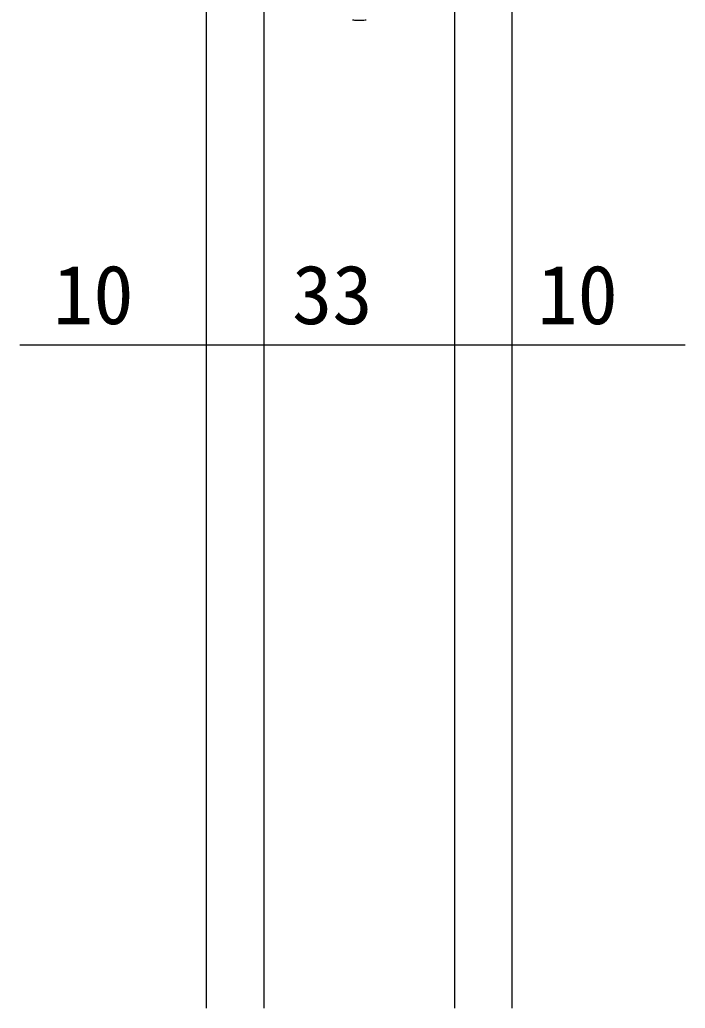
# Model space of a CAD drawing. Units: millimetres, scale not verified. Extents: x -800 to 800, y -554 to 554.
# Drawn here: x -215.6 to -100.2, y 184.9 to 356.2 of the extents above; entities that cross this region are included whole.
import ezdxf
from ezdxf.enums import TextEntityAlignment as Align

# ---------------------------------------------------------------- set-up
doc = ezdxf.new("R2010")
doc.units = ezdxf.units.MM
doc.header["$LTSCALE"] = 4
doc.layers.add('2-0', color=7, linetype='Continuous', lineweight=25)
doc.styles.add('ＭＳ ゴシック', font='')
doc.styles.get('ＭＳ ゴシック').set_extended_font_data('MS Gothic')

msp = doc.modelspace()

# ---------------------------------------------------------------- linework, layer by layer
at = {"layer": '2-0'}
for p, q in [((-183.234, 184.929), (-183.234, 443.198)), ((-130.238, 184.929), (-130.238, 443.198)), ((-173.234, 184.929), (-173.234, 398.903)), ((-140.238, 398.903), (-140.238, 184.929)), ((-215.594, 299.903), (-100.24, 299.903)), ((-183.198, 299.906), (-183.198, 299.903)), ((-173.194, 299.906), (-173.194, 299.903)), ((-140.198, 299.906), (-140.198, 299.903)), ((-130.198, 299.906), (-130.198, 299.903))]:
    msp.add_line(p, q, dxfattribs=at)
for centre, radius, start, end in [((-156.745, 364.011), 7.904, 261.31375, 264.20217), ((-156.74, 364.063), 7.956, 264.20271, 267.09973), ((-156.737, 364.133), 8.027, 267.10033, 270.00244), ((-156.736, 364.148), 8.042, 269.99747, 272.89695), ((-156.732, 364.075), 7.968, 272.89755, 275.7926), ((-156.727, 364.021), 7.914, 275.79313, 278.68022), ((-183.251, 299.903), 0.0279, 169.66519, 176.47711), ((-183.242, 299.903), 0.0368, 176.95745, 183.04255), ((-183.248, 299.902), 0.031, 156.82778, 163.11131), ((-183.249, 299.903), 0.0293, 163.11257, 169.6613), ((-183.231, 299.903), 0.0475, 182.55967, 187.86813), ((-183.234, 299.903), 0.0448, 187.87106, 193.34472), ((-183.236, 299.902), 0.0426, 193.34841, 198.96721), ((-183.238, 299.902), 0.041, 198.97163, 204.71064), ((-183.246, 299.902), 0.0328, 150.79489, 156.82838), ((-183.239, 299.901), 0.0398, 204.71569, 210.54547), ((-183.244, 299.901), 0.0348, 144.98722, 150.79662), ((-183.243, 299.9), 0.0368, 139.37301, 144.98948), ((-183.239, 299.901), 0.0391, 210.55099, 216.43836), ((-183.241, 299.898), 0.0389, 133.91965, 139.37535), ((-183.239, 299.901), 0.0388, 216.44416, 222.35337), ((-183.24, 299.897), 0.0408, 128.59672, 133.92177), ((-183.239, 299.901), 0.039, 222.35922, 228.25341), ((-183.239, 299.895), 0.0428, 123.378, 128.5984), ((-183.239, 299.901), 0.0397, 228.25905, 234.10183), ((-183.238, 299.894), 0.0447, 118.24275, 123.37911), ((-183.238, 299.902), 0.0408, 234.10705, 239.86399), ((-183.237, 299.892), 0.0466, 113.17643, 118.24324), ((-183.237, 299.904), 0.0425, 239.86861, 245.50862), ((-183.236, 299.89), 0.0487, 108.17095, 113.17628), ((-183.236, 299.906), 0.0447, 245.51253, 251.00882), ((-183.235, 299.888), 0.0509, 103.22456, 108.17021), ((-183.236, 299.908), 0.0474, 251.01195, 256.34263), ((-183.235, 299.886), 0.0534, 98.3413, 103.22331), ((-183.235, 299.911), 0.0507, 256.34498, 261.49323), ((-183.234, 299.883), 0.0562, 93.53019, 98.33965), ((-183.234, 299.915), 0.0546, 261.49484, 266.44875), ((-183.234, 299.89), 0.0485, 88.62631, 93.9275), ((-183.234, 299.909), 0.0482, 266.04616, 271.38381), ((-183.234, 299.911), 0.0282, 81.49517, 88.20996), ((-183.234, 299.888), 0.0278, 271.7823, 278.61708), ((-183.234, 299.89), 0.0293, 278.62083, 285.14766), ((-183.234, 299.908), 0.0305, 75.23415, 81.49393), ((-183.235, 299.906), 0.0331, 69.40495, 75.23717), ((-183.235, 299.892), 0.0311, 285.14818, 291.36908), ((-183.236, 299.904), 0.0357, 63.95151, 69.41057), ((-183.235, 299.894), 0.0331, 291.36735, 297.30582), ((-183.237, 299.901), 0.0383, 58.80324, 63.95852), ((-183.236, 299.895), 0.0352, 297.30274, 302.99563), ((-183.238, 299.899), 0.0404, 53.88298, 58.81087), ((-183.237, 299.897), 0.0372, 302.99192, 308.48279), ((-183.239, 299.899), 0.039, 308.47897, 313.81313), ((-183.239, 299.898), 0.0419, 49.1115, 53.89084), ((-183.24, 299.9), 0.0406, 313.80955, 319.03059), ((-183.239, 299.898), 0.0426, 44.40936, 49.11941), ((-183.239, 299.898), 0.0425, 39.69732, 44.41727), ((-183.241, 299.901), 0.042, 319.0275, 324.17495), ((-183.239, 299.898), 0.0416, 34.89618, 39.70523), ((-183.242, 299.901), 0.0432, 324.17252, 329.28016), ((-183.243, 299.902), 0.0442, 329.27854, 334.37322), ((-183.237, 299.899), 0.0399, 29.92661, 34.90401), ((-183.235, 299.9), 0.0377, 24.7099, 29.93414), ((-183.243, 299.902), 0.0452, 334.3725, 339.47318), ((-183.233, 299.901), 0.0351, 19.17039, 24.71665), ((-183.244, 299.903), 0.0461, 339.47342, 344.59044), ((-183.231, 299.902), 0.0324, 13.24067, 19.1755), ((-183.245, 299.903), 0.0471, 344.59167, 349.72638), ((-183.228, 299.903), 0.0299, 6.87046, 13.24279), ((-183.248, 299.903), 0.0498, 354.87626, 0.01503), ((-183.246, 299.903), 0.0483, 349.72854, 354.87329), ((-173.244, 299.903), 0.0302, 163.42496, 169.77432), ((-173.246, 299.903), 0.0283, 169.77618, 176.48243), ((-173.237, 299.903), 0.0369, 176.96922, 183.03078), ((-173.226, 299.903), 0.0482, 182.55677, 187.78315), ((-173.228, 299.903), 0.0462, 187.78586, 193.09355), ((-173.242, 299.902), 0.0323, 157.41607, 163.42641), ((-173.23, 299.902), 0.0445, 193.09612, 198.46986), ((-173.24, 299.901), 0.0345, 151.70935, 157.41965), ((-173.231, 299.902), 0.0431, 198.47221, 203.89949), ((-173.238, 299.9), 0.0366, 146.25268, 151.71409), ((-173.232, 299.902), 0.042, 203.90158, 209.37302), ((-173.237, 299.899), 0.0385, 140.98876, 146.25789), ((-173.233, 299.901), 0.0411, 209.37485, 214.88425), ((-173.235, 299.898), 0.0401, 135.85966, 140.99399), ((-173.233, 299.901), 0.0404, 214.88587, 220.42981), ((-173.234, 299.897), 0.0413, 130.80963, 135.8646), ((-173.234, 299.9), 0.0398, 220.43131, 226.0084), ((-173.234, 299.897), 0.0421, 125.78697, 130.81406), ((-173.234, 299.9), 0.0394, 226.0099, 231.61971), ((-173.234, 299.897), 0.0425, 120.74549, 125.79072), ((-173.234, 299.9), 0.039, 231.62135, 237.26321), ((-173.234, 299.897), 0.0425, 115.64582, 120.74837), ((-173.234, 299.9), 0.0389, 237.26513, 242.93673), ((-173.234, 299.897), 0.0423, 110.45696, 115.64763), ((-173.234, 299.9), 0.0389, 242.93905, 248.63521), ((-173.234, 299.897), 0.042, 105.15808, 110.45748), ((-173.234, 299.9), 0.0391, 248.63802, 254.34954), ((-173.234, 299.897), 0.0417, 99.74039, 105.15711), ((-173.234, 299.9), 0.0396, 254.35287, 260.06583), ((-173.234, 299.897), 0.0416, 94.20882, 99.73778), ((-173.234, 299.901), 0.0404, 260.06963, 265.76516), ((-173.234, 299.897), 0.0418, 88.58921, 94.20638), ((-173.234, 299.902), 0.0415, 265.76412, 271.42253), ((-173.234, 299.897), 0.0417, 83.01548, 88.5941), ((-173.234, 299.902), 0.041, 271.39874, 277.077), ((-173.234, 299.897), 0.0417, 77.53766, 83.01204), ((-173.234, 299.901), 0.04, 277.08101, 282.78792), ((-173.234, 299.897), 0.0419, 72.17808, 77.53588), ((-173.234, 299.9), 0.0394, 282.7915, 288.50579), ((-173.234, 299.9), 0.039, 288.50886, 294.21413), ((-173.234, 299.897), 0.0422, 66.93471, 72.17787), ((-173.234, 299.9), 0.0389, 294.21669, 299.90144), ((-173.234, 299.897), 0.0424, 61.79255, 66.9359), ((-173.234, 299.9), 0.039, 299.90355, 305.56072), ((-173.234, 299.896), 0.0425, 56.72544, 61.79492), ((-173.234, 299.897), 0.0423, 51.69797, 56.72878), ((-173.234, 299.9), 0.0392, 305.56248, 311.18847), ((-173.234, 299.897), 0.0418, 46.66718, 51.70209), ((-173.234, 299.9), 0.0396, 311.19003, 316.78351), ((-173.233, 299.898), 0.0408, 41.58396, 46.67189), ((-173.234, 299.901), 0.0401, 316.785, 322.3456), ((-173.232, 299.899), 0.0394, 36.39446, 41.58908), ((-173.235, 299.901), 0.0407, 322.34714, 327.8741), ((-173.231, 299.9), 0.0376, 31.04167, 36.39973), ((-173.236, 299.901), 0.0415, 327.87581, 333.36682), ((-173.229, 299.901), 0.0356, 25.46773, 31.04672), ((-173.236, 299.902), 0.0425, 333.36877, 338.8191), ((-173.227, 299.902), 0.0334, 19.61749, 25.47199), ((-173.238, 299.902), 0.0438, 338.82132, 344.22321), ((-173.225, 299.903), 0.0312, 13.44408, 19.62014), ((-173.223, 299.903), 0.0292, 6.91673, 13.44403), ((-173.241, 299.903), 0.0472, 349.5708, 354.83988), ((-173.239, 299.903), 0.0453, 344.22567, 349.56814), ((-173.243, 299.903), 0.0494, 354.84262, 0.02195), ((-140.243, 299.903), 0.0311, 163.73821, 169.88723), ((-140.245, 299.903), 0.0288, 169.88724, 176.48772), ((-140.237, 299.903), 0.0371, 176.98099, 183.01901), ((-140.225, 299.903), 0.049, 182.55388, 187.69813), ((-140.227, 299.903), 0.0476, 187.70072, 192.84194), ((-140.241, 299.902), 0.0338, 158.00895, 163.74202), ((-140.228, 299.903), 0.0465, 192.84365, 197.96991), ((-140.238, 299.901), 0.0364, 152.63878, 158.01501), ((-140.229, 299.902), 0.0456, 197.97065, 203.07877), ((-140.236, 299.9), 0.0388, 147.55488, 152.64601), ((-140.229, 299.902), 0.0447, 203.07852, 208.17436), ((-140.23, 299.902), 0.0437, 208.17318, 213.27146), ((-140.234, 299.899), 0.0408, 142.67927, 147.5626), ((-140.231, 299.901), 0.0426, 213.26942, 218.39314), ((-140.233, 299.898), 0.0421, 137.93257, 142.68715), ((-140.233, 299.898), 0.0427, 133.23537, 137.94048), ((-140.232, 299.9), 0.0414, 218.39037, 223.57), ((-140.233, 299.898), 0.0423, 128.50849, 133.24328), ((-140.233, 299.899), 0.0398, 223.56663, 228.839), ((-140.234, 299.899), 0.0412, 123.67268, 128.51638), ((-140.234, 299.898), 0.0381, 228.83526, 234.24215), ((-140.235, 299.9), 0.0394, 118.64864, 123.68046), ((-140.235, 299.896), 0.0362, 234.23833, 239.82456), ((-140.236, 299.902), 0.037, 113.35812, 118.65604), ((-140.237, 299.895), 0.0341, 239.82109, 245.63161), ((-140.237, 299.905), 0.0344, 107.72689, 113.36455), ((-140.237, 299.893), 0.0321, 245.6291, 251.70484), ((-140.238, 299.907), 0.0318, 101.69083, 107.73139), ((-140.238, 299.891), 0.0302, 251.70411, 258.07618), ((-140.238, 299.91), 0.0293, 95.20584, 101.69194), ((-140.238, 299.889), 0.0285, 258.07819, 264.76042), ((-140.238, 299.906), 0.0335, 88.37121, 94.71932), ((-140.238, 299.894), 0.0332, 265.2464, 271.64344), ((-140.238, 299.884), 0.0552, 83.94921, 88.86311), ((-140.238, 299.915), 0.0543, 271.12981, 276.13104), ((-140.238, 299.889), 0.0495, 78.76542, 83.94686), ((-140.238, 299.908), 0.0475, 276.13223, 281.52914), ((-140.237, 299.903), 0.0422, 281.53348, 287.30162), ((-140.237, 299.894), 0.0449, 73.34191, 78.7615), ((-140.236, 299.897), 0.0413, 67.71908, 73.33652), ((-140.235, 299.899), 0.0383, 287.30957, 293.39841), ((-140.235, 299.9), 0.0385, 61.94634, 67.71254), ((-140.234, 299.897), 0.0355, 293.40986, 299.74153), ((-140.234, 299.902), 0.0365, 56.07847, 61.93917), ((-140.233, 299.895), 0.0338, 299.75563, 306.22896), ((-140.233, 299.903), 0.0352, 50.17078, 56.07128), ((-140.233, 299.895), 0.0331, 306.24422, 312.74428), ((-140.233, 299.903), 0.0344, 44.2741, 50.16419), ((-140.233, 299.895), 0.0333, 312.75889, 319.17032), ((-140.232, 299.904), 0.034, 38.43033, 44.26859), ((-140.234, 299.896), 0.0345, 319.18271, 325.40314), ((-140.236, 299.897), 0.0364, 325.41233, 331.36232), ((-140.232, 299.904), 0.0339, 32.66953, 38.4262), ((-140.238, 299.898), 0.0392, 331.36807, 336.99544), ((-140.232, 299.904), 0.0341, 27.00863, 32.66686), ((-140.233, 299.904), 0.0345, 21.4518, 27.00735), ((-140.241, 299.899), 0.0428, 336.99809, 342.27706), ((-140.233, 299.903), 0.0349, 15.99192, 21.45173), ((-140.246, 299.901), 0.0472, 342.27726, 347.20402), ((-140.233, 299.903), 0.0353, 10.61265, 15.99279), ((-140.234, 299.903), 0.0356, 5.29086, 10.61419), ((-140.256, 299.903), 0.058, 351.78677, 356.05635), ((-140.25, 299.902), 0.0522, 347.20251, 351.78934), ((-140.262, 299.903), 0.0643, 356.05322, 0.03393), ((-130.248, 299.903), 0.0302, 163.42496, 169.77432), ((-130.25, 299.903), 0.0283, 169.77618, 176.48243), ((-130.241, 299.903), 0.0369, 176.96922, 183.03078), ((-130.23, 299.903), 0.0482, 182.55677, 187.78315), ((-130.232, 299.903), 0.0462, 187.78586, 193.09355), ((-130.246, 299.902), 0.0323, 157.41607, 163.42641), ((-130.234, 299.902), 0.0445, 193.09612, 198.46986), ((-130.244, 299.901), 0.0345, 151.70935, 157.41965), ((-130.235, 299.902), 0.0431, 198.47221, 203.89949), ((-130.242, 299.9), 0.0366, 146.25268, 151.71409), ((-130.236, 299.902), 0.042, 203.90158, 209.37302), ((-130.241, 299.899), 0.0385, 140.98876, 146.25789), ((-130.237, 299.901), 0.0411, 209.37485, 214.88425), ((-130.239, 299.898), 0.0401, 135.85966, 140.99399), ((-130.237, 299.901), 0.0404, 214.88587, 220.42981), ((-130.238, 299.897), 0.0413, 130.80963, 135.8646), ((-130.238, 299.9), 0.0398, 220.43131, 226.0084), ((-130.238, 299.897), 0.0421, 125.78697, 130.81406), ((-130.238, 299.9), 0.0394, 226.0099, 231.61971), ((-130.238, 299.897), 0.0425, 120.74549, 125.79072), ((-130.238, 299.9), 0.039, 231.62135, 237.26321), ((-130.238, 299.897), 0.0425, 115.64582, 120.74837), ((-130.238, 299.9), 0.0389, 237.26513, 242.93673), ((-130.238, 299.897), 0.0423, 110.45696, 115.64763), ((-130.238, 299.9), 0.0389, 242.93905, 248.63521), ((-130.238, 299.897), 0.042, 105.15808, 110.45748), ((-130.238, 299.9), 0.0391, 248.63802, 254.34954), ((-130.238, 299.897), 0.0417, 99.74039, 105.15711), ((-130.238, 299.9), 0.0396, 254.35287, 260.06583), ((-130.238, 299.897), 0.0416, 94.20882, 99.73778), ((-130.238, 299.901), 0.0404, 260.06963, 265.76516), ((-130.238, 299.897), 0.0418, 88.58921, 94.20638), ((-130.238, 299.902), 0.0415, 265.76412, 271.42253), ((-130.238, 299.897), 0.0417, 83.01548, 88.5941), ((-130.238, 299.902), 0.041, 271.39874, 277.077), ((-130.238, 299.897), 0.0417, 77.53766, 83.01204), ((-130.238, 299.901), 0.04, 277.08101, 282.78792), ((-130.238, 299.897), 0.0419, 72.17808, 77.53588), ((-130.238, 299.9), 0.0394, 282.7915, 288.50579), ((-130.238, 299.9), 0.039, 288.50886, 294.21413), ((-130.238, 299.897), 0.0422, 66.93471, 72.17787), ((-130.238, 299.9), 0.0389, 294.21669, 299.90144), ((-130.238, 299.897), 0.0424, 61.79255, 66.9359), ((-130.238, 299.9), 0.039, 299.90355, 305.56072), ((-130.238, 299.896), 0.0425, 56.72544, 61.79492), ((-130.238, 299.897), 0.0423, 51.69797, 56.72878), ((-130.238, 299.9), 0.0392, 305.56248, 311.18847), ((-130.238, 299.897), 0.0418, 46.66718, 51.70209), ((-130.238, 299.9), 0.0396, 311.19003, 316.78351), ((-130.237, 299.898), 0.0408, 41.58396, 46.67189), ((-130.238, 299.901), 0.0401, 316.785, 322.3456), ((-130.236, 299.899), 0.0394, 36.39446, 41.58908), ((-130.239, 299.901), 0.0407, 322.34714, 327.8741), ((-130.235, 299.9), 0.0376, 31.04167, 36.39973), ((-130.24, 299.901), 0.0415, 327.87581, 333.36682), ((-130.233, 299.901), 0.0356, 25.46773, 31.04672), ((-130.24, 299.902), 0.0425, 333.36877, 338.8191), ((-130.231, 299.902), 0.0334, 19.61749, 25.47199), ((-130.242, 299.902), 0.0438, 338.82132, 344.22321), ((-130.229, 299.903), 0.0312, 13.44408, 19.62014), ((-130.227, 299.903), 0.0292, 6.91673, 13.44403), ((-130.245, 299.903), 0.0472, 349.5708, 354.83988), ((-130.243, 299.903), 0.0453, 344.22567, 349.56814), ((-130.247, 299.903), 0.0494, 354.84262, 0.02195)]:
    msp.add_arc(centre, radius, start, end, dxfattribs=at)

# ---------------------------------------------------------------- texts
at = {"layer": '2-0', "style": 'ＭＳ ゴシック'}
for s, p in [('10', (-209.821, 300.374)), ('33', (-168.389, 300.374)), ('10', (-125.887, 300.374))]:
    msp.add_text(s, height=10.26, dxfattribs=at).set_placement(p, align=Align.BOTTOM_LEFT)

doc.saveas('drawing.dxf')
